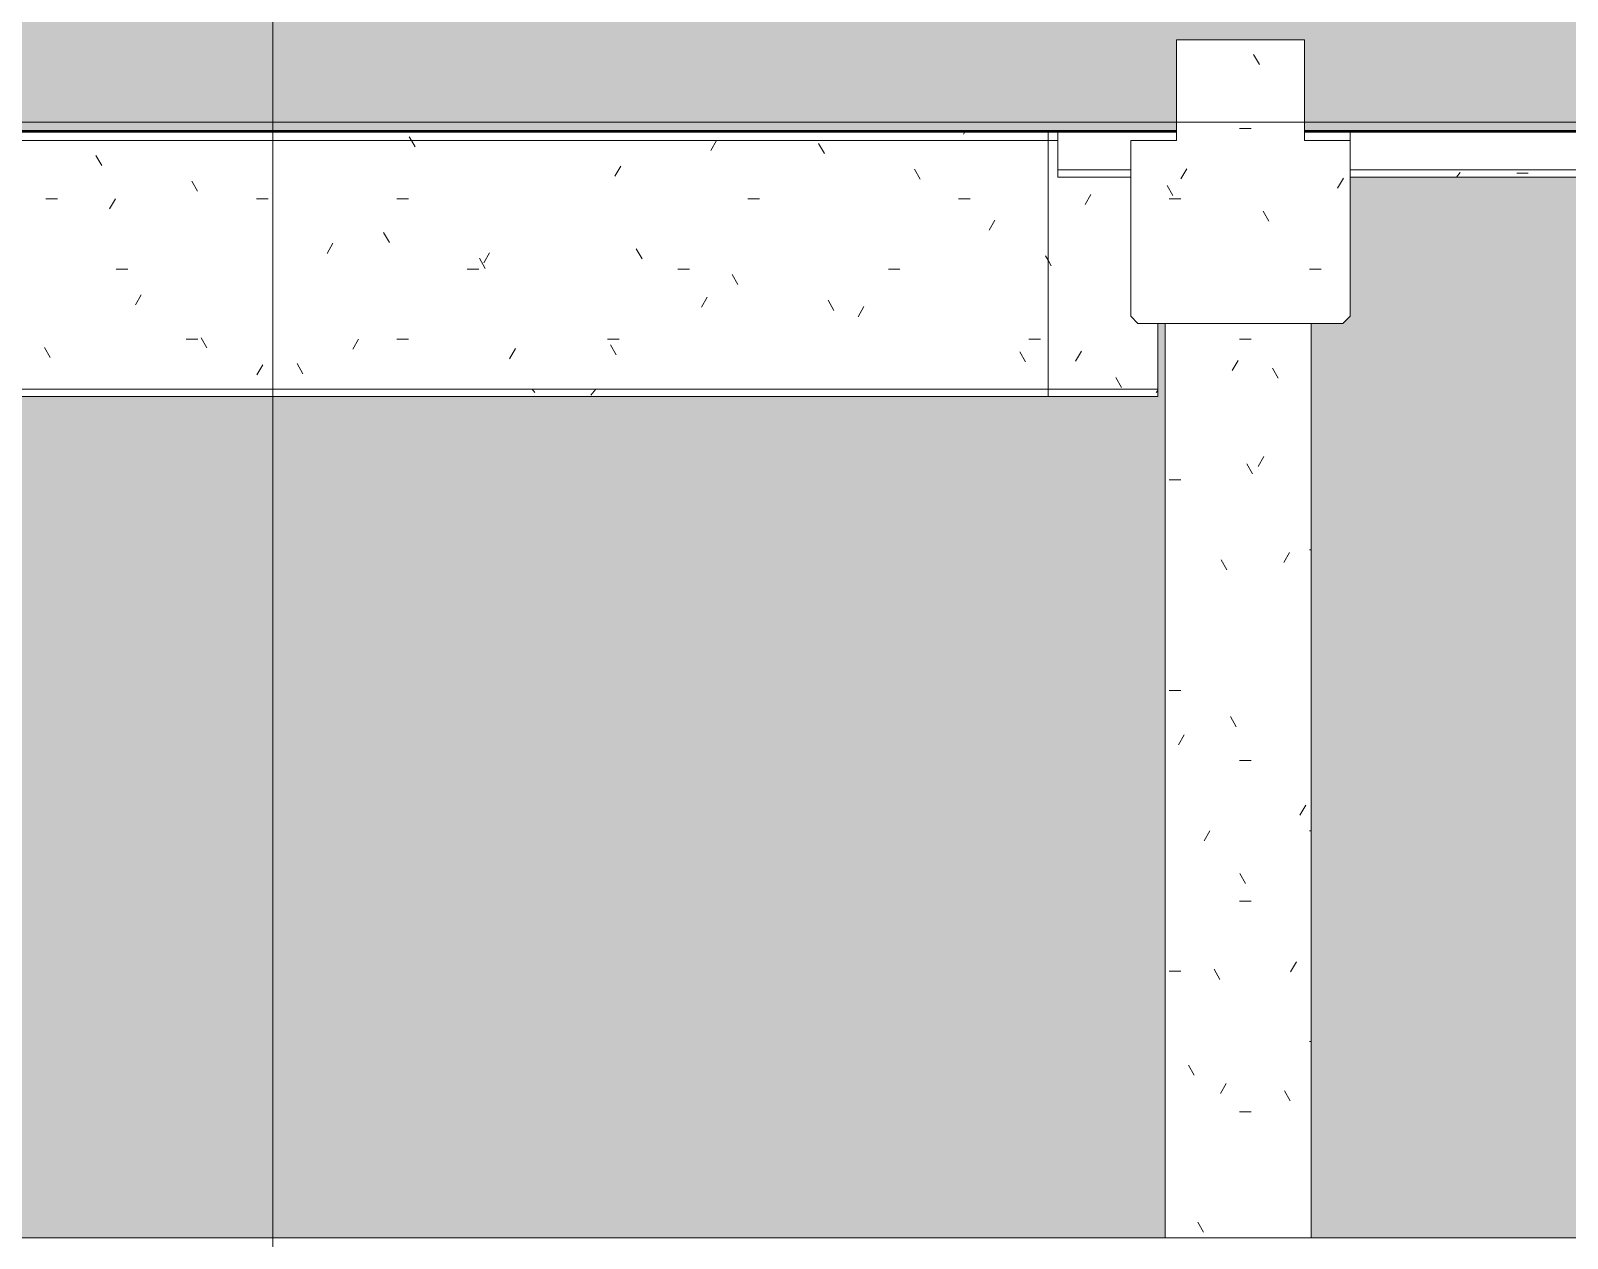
# Model space of a CAD drawing. Header units: inches. Extents: x -4178 to 1394, y -264 to 627.
# Drawn here: x 105.9 to 274, y -152.1 to -20 of the extents above; entities that cross this region are included whole.
import ezdxf

# ---------------------------------------------------------------- set-up
doc = ezdxf.new("R2010")
doc.units = ezdxf.units.IN
doc.header["$MEASUREMENT"] = 0
doc.linetypes.add('Grid Line 1_2_', pattern=[0.875, 0.5, -0.125, 0.125, -0.125])
for name, color, linetype, lineweight in [('0-4', 50, 'Continuous', 5), ('A-FLOR', 192, 'Continuous', 13), ('A-FLOR-5', 192, 'Continuous', 50), ('A-FLOR-LEVL-1', 51, 'Grid Line 1_2_', 9), ('A-FLOR-PATT-1', 8, 'Continuous', 9), ('G-ANNO-SYMB-2', 111, 'Continuous', 9), ('S-BEAM', 12, 'Continuous', 9), ('S-COLS', 52, 'Continuous', 9), ('S-FNDN-1', 32, 'Continuous', 5)]:
    doc.layers.add(name, color=color, linetype=linetype, lineweight=lineweight)
pattern_1 = [(0, (0, 0), (30.72, 7.68), [1.267, -21.773, 1.267, -21.773, -122.88]), (0, (0, 0), (30.72, 7.68), [-46.08, 1.267, -44.813, 1.267, -21.773, -53.76]), (0, (0, 0), (30.72, 7.68), [-115.2, 1.267, -14.093, 1.267, -37.133]), (120, (11.52, 3.84), (-22.011075, 22.7643004), [1.267, -21.773, 1.267, -21.773, -122.88]), (120, (11.52, 3.84), (-22.011075, 22.7643004), [-46.08, 1.267, -44.813, 1.267, -21.773, -53.76]), (120, (11.52, 3.84), (-22.011075, 22.7643004), [-115.2, 1.267, -14.093, 1.267, -37.133]), (240, (15.36, 19.2), (-8.708925, -30.4443004), [1.267, -21.773, 1.267, -21.773, -122.88]), (240, (15.36, 19.2), (-8.708925, -30.4443004), [-46.08, 1.267, -44.813, 1.267, -21.773, -53.76]), (240, (15.36, 19.2), (-8.708925, -30.4443004), [-115.2, 1.267, -14.093, 1.267, -37.133])]

# ---------------------------------------------------------------- blocks, each defined once
blk = doc.blocks.new('CTR - 1st Phase -Stairs _ Elevators_rvt-2-BUILDING ELEVATION - SOUTH')
at = {"layer": 'A-FLOR-LEVL-1'}
for p, q in [((9659.78, -30), (12376.81, -30)), ((9659.78, -152), (12376.81, -152))]:
    blk.add_line(p, q, dxfattribs=at)
blk = doc.blocks.new('Concrete-Rectangular-Column - ONE-V28-BUILDING ELEVATION - SOUTH')
at = {"layer": 'S-COLS'}
h = blk.add_hatch(dxfattribs=at)
h.set_pattern_fill('FP_20', color=256, style=0, pattern_type=2)
h.set_pattern_definition(pattern_1)
h.paths.add_polyline_path([(11290.19, -152), (11290.19, -52), (11274.19, -52), (11274.19, -152)], flags=0)
for p, q in [((11274.19, -52), (11274.19, -152)), ((11290.19, -152), (11290.19, -52)), ((11290.19, -152), (11274.19, -152))]:
    blk.add_line(p, q, dxfattribs=at)
blk = doc.blocks.new('Beam 2 Levels_01 - _B_-2543549-BUILDING ELEVATION - SOUTH')
at = {"layer": 'S-BEAM'}
h = blk.add_hatch(dxfattribs=at)
h.set_pattern_fill('FP_63', color=256, style=0, pattern_type=2)
h.set_pattern_definition(pattern_1)
h.paths.add_polyline_path([(11289.59, -52), (11293.65, -52), (11294.44, -51.21), (11294.44, -32), (11289.44, -32), (11289.44, -21), (11275.44, -21), (11275.44, -32), (11270.44, -32.03), (11270.44, -51.21), (11271.23, -52), (11274.19, -52)], flags=0)
h = blk.add_hatch(dxfattribs=at)
h.set_pattern_fill('FP_63', color=256, style=0, pattern_type=2)
h.set_pattern_definition(pattern_1)
h.paths.add_polyline_path([(11289.44, -32), (11294.44, -32), (11294.44, -31), (11289.44, -31), (11289.44, -31.89)], flags=0)
for p, q in [((11289.44, -21), (11275.44, -21)), ((11275.44, -32), (11275.44, -21)), ((11289.44, -32), (11289.44, -21)), ((11294.44, -32), (11294.44, -31)), ((11270.44, -32), (11275.44, -32)), ((11270.44, -51.21), (11270.44, -32)), ((11294.44, -32), (11289.44, -32)), ((11294.44, -32), (11294.44, -51.21)), ((11271.23, -52), (11270.44, -51.21)), ((11293.65, -52), (11271.23, -52)), ((11294.44, -51.21), (11293.65, -52))]:
    blk.add_line(p, q, dxfattribs=at)
blk = doc.blocks.new('Inverted Tee Beam - 24IT40-2543515-BUILDING ELEVATION - SOUTH')
at = {"layer": 'S-BEAM'}
h = blk.add_hatch(dxfattribs=at)
h.set_pattern_fill('FP_65', color=256, style=0, pattern_type=2)
h.set_pattern_definition(pattern_1)
h.paths.add_polyline_path([(11262.45, -32), (11262.45, -31), (11261.4, -31), (11261.4, -32)], flags=0)
h = blk.add_hatch(dxfattribs=at)
h.set_pattern_fill('FP_65', color=256, style=0, pattern_type=2)
h.set_pattern_definition(pattern_1)
h.paths.add_polyline_path([(11261.4, -59.21), (11273.41, -59.21), (11273.41, -52), (11271.23, -52), (11270.44, -51.21), (11270.44, -36), (11262.45, -36), (11262.45, -32), (11261.4, -32), (11261.4, -54.35)], flags=0)
h = blk.add_hatch(dxfattribs=at)
h.set_pattern_fill('FP_64', color=256, style=0, pattern_type=2)
h.set_pattern_definition([(0, (0, 240.83), (30.72, 5.431), [1.267, -21.773, 1.267, -21.773, -122.88]), (0, (0, 240.83), (30.72, 5.431), [-46.08, 1.267, -44.813, 1.267, -21.773, -53.76]), (0, (0, 240.83), (30.72, 5.431), [-115.2, 1.267, -14.093, 1.267, -37.133]), (129.232, (11.52, 243.546), (-22.0113407, 16.097085), [1.002, -17.213, 1.002, -17.213, -97.145]), (129.232, (11.52, 243.546), (-22.0113407, 16.097085), [-36.429, 1.002, -35.428, 1.002, -17.213, -42.501]), (129.232, (11.52, 243.546), (-22.0113407, 16.097085), [-91.074, 1.002, -11.141, 1.002, -29.356]), (230.768, (15.36, 254.407), (-8.7092367, -21.527142), [1.002, -17.213, 1.002, -17.213, -97.145]), (230.768, (15.36, 254.407), (-8.7092367, -21.527142), [-36.429, 1.002, -35.428, 1.002, -17.213, -42.501]), (230.768, (15.36, 254.407), (-8.7092367, -21.527142), [-91.074, 1.002, -11.141, 1.002, -29.356])])
h.paths.add_polyline_path([(11261.4, -60), (11273.41, -60), (11273.41, -59.21), (11261.4, -59.21)], flags=0)
for p, q in [((11262.45, -32), (11261.4, -32)), ((11273.41, -52), (11273.41, -59.21)), ((11273.41, -59.21), (11261.4, -59.21)), ((11273.41, -60), (11261.4, -60)), ((11273.41, -59.21), (11273.41, -60))]:
    blk.add_line(p, q, dxfattribs=at)
blk = doc.blocks.new('Inverted Tee Beam - 24IT40-2543537-BUILDING ELEVATION - SOUTH')
at = {"layer": 'S-BEAM'}
h = blk.add_hatch(dxfattribs=at)
h.set_pattern_fill('FP_65', color=256, style=0, pattern_type=2)
h.set_pattern_definition(pattern_1)
h.paths.add_polyline_path([(11254.86, -32), (11261.4, -32), (11261.4, -31), (10825.18, -31), (10825.18, -32), (11215.43, -32)], flags=0)
h = blk.add_hatch(dxfattribs=at)
h.set_pattern_fill('FP_65', color=256, style=0, pattern_type=2)
h.set_pattern_definition(pattern_1)
h.paths.add_polyline_path([(10828.44, -59.21), (11261.4, -59.21), (11261.4, -32), (10828.44, -32), (10828.44, -51.21), (10827.65, -52), (10825.18, -52), (10825.18, -59.21), (10827.65, -59.21)], flags=0)
h = blk.add_hatch(dxfattribs=at)
h.set_pattern_fill('FP_67', color=256, style=0, pattern_type=2)
h.set_pattern_definition([(0, (0, 77.33), (30.72, 5.431), [1.267, -21.773, 1.267, -21.773, -122.88]), (0, (0, 77.33), (30.72, 5.431), [-46.08, 1.267, -44.813, 1.267, -21.773, -53.76]), (0, (0, 77.33), (30.72, 5.431), [-115.2, 1.267, -14.093, 1.267, -37.133]), (129.232, (11.52, 80.046), (-22.0113407, 16.097085), [1.002, -17.213, 1.002, -17.213, -97.145]), (129.232, (11.52, 80.046), (-22.0113407, 16.097085), [-36.429, 1.002, -35.428, 1.002, -17.213, -42.501]), (129.232, (11.52, 80.046), (-22.0113407, 16.097085), [-91.074, 1.002, -11.141, 1.002, -29.356]), (230.768, (15.36, 90.907), (-8.7092367, -21.527142), [1.002, -17.213, 1.002, -17.213, -97.145]), (230.768, (15.36, 90.907), (-8.7092367, -21.527142), [-36.429, 1.002, -35.428, 1.002, -17.213, -42.501]), (230.768, (15.36, 90.907), (-8.7092367, -21.527142), [-91.074, 1.002, -11.141, 1.002, -29.356])])
h.paths.add_polyline_path([(11261.4, -60), (11261.4, -59.21), (10825.18, -59.21), (10825.18, -60), (11193.83, -60)], flags=0)
for p, q in [((11261.4, -31), (11261.4, -32)), ((11261.4, -32), (10828.44, -32)), ((11261.4, -32), (11261.4, -59.21)), ((11261.4, -59.21), (10825.18, -59.21)), ((11261.4, -60), (10825.18, -60)), ((11261.4, -59.21), (11261.4, -60))]:
    blk.add_line(p, q, dxfattribs=at)

msp = doc.modelspace()

# ---------------------------------------------------------------- hatches: boundary and pattern name
at = {"layer": 'A-FLOR-PATT-1'}
h = msp.add_hatch(dxfattribs=at)
h.set_pattern_fill('FP_44', color=256, style=0, pattern_type=2)
h.set_pattern_definition([(50, (-11044.228, 0), (27.5427, -2.40992), [2.88, -31.68]), (355, (-11044.228, 0), (-5.327844, 28.884266), [2.304, -25.344]), (100.451, (-11041.933, -0.2), (22.215316, 26.47393), [2.448, -26.924]), (46.184, (-11044.23, 7.68), (40.98187, -6.35642), [4.32, -47.52]), (96.636, (-11040.813, 7.15), (35.89075, 37.40619), [3.671, -40.386]), (351.184, (-11044.23, 7.68), (35.89097, 37.40622), [3.456, -38.016]), (21, (-11040.388, 5.76), (22.921036, -15.46073), [2.88, -31.68]), (326, (-11040.388, 5.76), (9.34353, 27.84574), [2.304, -25.344]), (71.451, (-11038.478, 4.472), (32.26477, 12.38442), [2.448, -26.924]), (37.5, (-11044.228, 0), (0.466855, 12.782707), [1.267, -23.77, 1.267, -24.461, -25.44]), (37.5, (-11044.228, 0), (0.466855, 12.782707), [-50.765, 1.267, -24.173]), (7.5, (-11044.228, 0), (10.10159, 15.14509), [1.267, -13.402, 1.267, -23.194, -9.696]), (7.5, (-11044.228, 0), (10.10159, 15.14509), [-39.13, 1.267, -8.429]), (327.5, (-11052.791, 0), (20.499161, -0.86578), [1.267, -8.333, 1.267, -28.685, -39.744]), (327.5, (-11052.791, 0), (20.499161, -0.86578), [-39.552, 1.267, -38.477]), (317.5, (-11056.631, 0), (22.39478, 3.844288), [1.267, -11.213, 1.267, -18.624, -28.224]), (317.5, (-11056.631, 0), (22.39478, 3.844288), [-32.371, 1.267, -26.957])])
h.paths.add_polyline_path([(13.475, -31), (231.211, -31), (231.211, -21), (245.211, -21), (245.211, -31), (483.961, -31), (483.961, -21), (497.961, -21), (497.961, -31), (795.961, -31), (795.961, -21), (809.961, -21), (809.961, -31), (1042.961, -31), (1042.961, -19), (-1147.039, -19), (-1147.039, -31), (-884.632, -31), (-884.632, -21), (-870.632, -21), (-870.632, -31), (-584.039, -31), (-584.039, -21), (-570.039, -21), (-570.039, -31), (-234.789, -31), (-234.789, -21), (-220.789, -21), (-220.789, -31), (-25.956, -31)], flags=0)
at = {"layer": 'S-BEAM'}
h = msp.add_hatch(dxfattribs=at)
h.set_pattern_fill('FP_62', color=256, style=0, pattern_type=2)
h.set_pattern_definition([(0, (-11044.2284, 0), (30.72, 7.68), [1.267, -21.773, 1.267, -21.773, -122.88]), (0, (-11044.2284, 0), (30.72, 7.68), [-46.08, 1.267, -44.813, 1.267, -21.773, -53.76]), (0, (-11044.2284, 0), (30.72, 7.68), [-115.2, 1.267, -14.093, 1.267, -37.133]), (120, (-11032.7084, 3.84), (-22.011075, 22.7643004), [1.267, -21.773, 1.267, -21.773, -122.88]), (120, (-11032.7084, 3.84), (-22.011075, 22.7643004), [-46.08, 1.267, -44.813, 1.267, -21.773, -53.76]), (120, (-11032.7084, 3.84), (-22.011075, 22.7643004), [-115.2, 1.267, -14.093, 1.267, -37.133]), (240, (-11028.8684, 19.2), (-8.708925, -30.4443004), [1.267, -21.773, 1.267, -21.773, -122.88]), (240, (-11028.8684, 19.2), (-8.708925, -30.4443004), [-46.08, 1.267, -44.813, 1.267, -21.773, -53.76]), (240, (-11028.8684, 19.2), (-8.708925, -30.4443004), [-115.2, 1.267, -14.093, 1.267, -37.133])])
h.paths.add_polyline_path([(447.215, -35.213), (478.425, -35.213), (478.425, -31), (250.211, -31), (250.211, -35.213), (446.284, -35.213)], flags=0)
h.paths.add_polyline_path([(218.22, -35.213), (226.211, -35.213), (226.211, -32), (231.211, -31.991), (231.211, -31), (218.22, -31), (218.22, -32.084)], flags=0)
h = msp.add_hatch(dxfattribs=at)
h.set_pattern_fill('FP_70', color=256, style=0, pattern_type=2)
h.set_pattern_definition([(0, (-11044.2284, 89.33), (30.72, 5.431), [1.267, -21.773, 1.267, -21.773, -122.88]), (0, (-11044.2284, 89.33), (30.72, 5.431), [-46.08, 1.267, -44.813, 1.267, -21.773, -53.76]), (0, (-11044.2284, 89.33), (30.72, 5.431), [-115.2, 1.267, -14.093, 1.267, -37.133]), (129.232, (-11032.7084, 92.046), (-22.0113407, 16.097085), [1.002, -17.213, 1.002, -17.213, -97.145]), (129.232, (-11032.7084, 92.046), (-22.0113407, 16.097085), [-36.429, 1.002, -35.428, 1.002, -17.213, -42.501]), (129.232, (-11032.7084, 92.046), (-22.0113407, 16.097085), [-91.074, 1.002, -11.141, 1.002, -29.356]), (230.768, (-11028.8684, 102.907), (-8.7092367, -21.527142), [1.002, -17.213, 1.002, -17.213, -97.145]), (230.768, (-11028.8684, 102.907), (-8.7092367, -21.527142), [-36.429, 1.002, -35.428, 1.002, -17.213, -42.501]), (230.768, (-11028.8684, 102.907), (-8.7092367, -21.527142), [-91.074, 1.002, -11.141, 1.002, -29.356])])
h.paths.add_polyline_path([(406.139, -36), (478.425, -36), (478.425, -35.213), (250.211, -35.213), (250.211, -36), (403.423, -36)], flags=0)
h.paths.add_polyline_path([(226.211, -36), (226.211, -35.213), (218.22, -35.213), (218.22, -36)], flags=0)
at = {"layer": 'S-FNDN-1'}
h = msp.add_hatch(color=256, dxfattribs=at)
h.paths.add_polyline_path([(-1137.039, -152), (-885.039, -152), (-885.039, -52), (-1143.039, -52), (-1143.039, -152)], flags=0)
h.paths.add_polyline_path([(-814.573, -152), (-585.039, -152), (-585.039, -52), (-588.252, -52), (-589.039, -51.213), (-589.039, -44), (-865.632, -44), (-865.632, -51.213), (-866.419, -52), (-869.039, -52), (-869.039, -152), (-854.004, -152)], flags=0)
h.paths.add_polyline_path([(-236.039, -152), (-236.039, -52), (-239.002, -52), (-239.789, -51.213), (-239.789, -36), (-565.039, -36), (-565.039, -51.213), (-565.826, -52), (-569.039, -52), (-569.039, -152), (-262.541, -152)], flags=0)
h.paths.add_polyline_path([(382.821, -152), (386.761, -152), (386.761, -36), (250.211, -36), (250.211, -51.213), (249.424, -52), (245.961, -52), (245.961, -152), (368.353, -152)], flags=0)
h.paths.add_polyline_path([(-183.679, -152), (229.961, -152), (229.961, -52), (229.184, -52), (229.184, -60), (-219.044, -60), (-219.044, -52), (-220.039, -52), (-220.039, -152)], flags=0)
h.paths.add_polyline_path([(-886.138, -32), (-885.662, -32), (-885.662, -31), (-886.138, -31)], flags=0)
h.paths.add_polyline_path([(-219.044, -32), (-219.044, -31), (-219.819, -31), (-219.819, -32)], flags=0)

# ---------------------------------------------------------------- linework, layer by layer
at = {"layer": 'A-FLOR'}
for p, q in [((-220.039, -152), (229.961, -152)), ((482.961, -152), (245.961, -152))]:
    msp.add_line(p, q, dxfattribs=at)
at = {"layer": 'A-FLOR-5'}
for p, q in [((-220.789, -31), (231.211, -31)), ((245.211, -31), (483.961, -31))]:
    msp.add_line(p, q, dxfattribs=at)
at = {"layer": 'A-FLOR-LEVL-1'}
for p, q in [((-1383.7, -30), (1331.831, -30)), ((-1383.7, -152), (1331.831, -152))]:
    msp.add_line(p, q, dxfattribs=at)
at = {"layer": 'G-ANNO-SYMB-2'}
msp.add_line((132.382, 467.115), (132.382, -179.377), dxfattribs=at)
at = {"layer": 'S-BEAM'}
for p, q in [((218.22, -35.213), (218.22, -31)), ((218.22, -36), (218.22, -35.213)), ((226.211, -35.213), (218.22, -35.213)), ((478.425, -35.213), (250.211, -35.213)), ((226.211, -36), (218.22, -36)), ((478.425, -36), (250.211, -36))]:
    msp.add_line(p, q, dxfattribs=at)

# ---------------------------------------------------------------- block references
at = {"layer": '0-4'}
msp.add_blockref('CTR - 1st Phase -Stairs _ Elevators_rvt-2-BUILDING ELEVATION - SOUTH', (-11044.228, 0), dxfattribs=at)
at = {"layer": 'S-BEAM'}
for name in ['Beam 2 Levels_01 - _B_-2543549-BUILDING ELEVATION - SOUTH', 'Inverted Tee Beam - 24IT40-2543537-BUILDING ELEVATION - SOUTH', 'Inverted Tee Beam - 24IT40-2543515-BUILDING ELEVATION - SOUTH']:
    msp.add_blockref(name, (-11044.228, 0), dxfattribs=at)
at = {"layer": 'S-COLS'}
msp.add_blockref('Concrete-Rectangular-Column - ONE-V28-BUILDING ELEVATION - SOUTH', (-11044.228, 0), dxfattribs=at)

doc.saveas('drawing.dxf')
